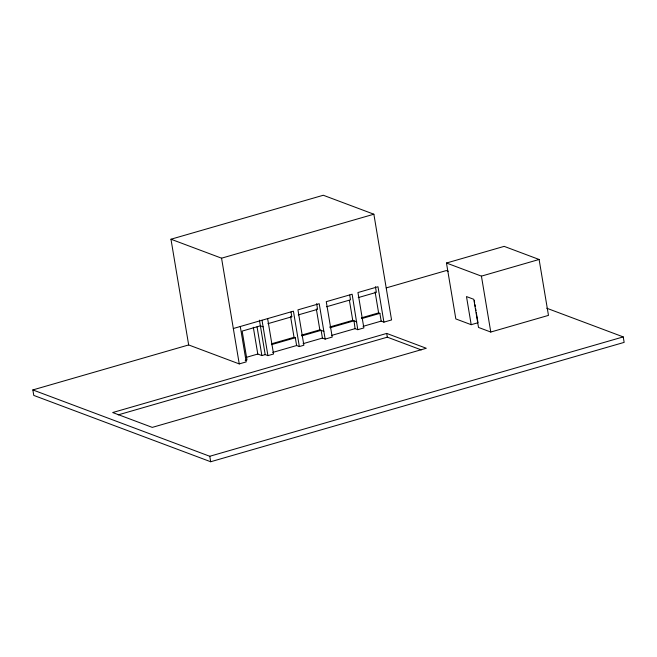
<?xml version="1.0" encoding="UTF-8"?>
<svg xmlns="http://www.w3.org/2000/svg" width="657" height="657" viewBox="0 0 657 657"><rect width="100%" height="100%" fill="white"/><g stroke="black" fill="none" stroke-linecap="round" stroke-linejoin="round"><path stroke-width="0.99" d="M240.281 326.504L246.211 361.9L239.247 363.912L188.666 344.941L170.976 239.222L323.293 195.252L373.866 214.215L391.556 319.934L383.91 322.144L381.175 321.117L363.042 326.357M170.976 239.222L221.557 258.185L373.866 214.215M471.192 324.689L455.827 318.932L446.473 263.022L504.157 246.367L539.11 259.474L548.472 315.385L490.779 332.04L478.51 327.441L473.804 299.321L466.486 296.57L471.192 324.689L478 322.727L476.317 312.683M233.325 328.516L293.424 311.163L299.346 346.559L303.879 345.245L297.95 309.858L319.212 303.715L325.166 339.102L332.212 337.066L326.266 301.678L352.127 294.213L357.794 329.683L363.863 327.925L357.942 292.537L377.989 286.748L383.91 322.144M546.723 308.215L623.23 336.901L624.15 342.379L210.692 461.748L33.77 395.415L32.85 389.93L188.666 344.941M386.259 287.897L446.308 270.561L448.222 271.275M267.916 323.679L291.798 316.781L291.01 312.034M298.262 314.917L317.594 309.332L316.641 303.641M326.554 306.745L350.501 299.83L349.713 295.092M358.229 297.605L376.371 292.365L375.41 286.674M446.473 263.022L481.425 276.129L539.11 259.474M272.072 343.636L294.04 337.296L295.313 337.772L296.611 345.533L299.346 346.559M301.473 335.152L319.836 329.847L323.835 331.35M329.757 326.989L352.743 320.345L356.751 321.848M361.424 317.84L378.613 312.88L379.877 313.356L381.175 321.117M271.431 344.67L295.313 337.772M301.777 335.908L321.109 330.323L322.431 338.076L325.166 339.102M330.069 327.736L354.016 320.821L355.059 328.656L357.794 329.683M361.744 318.596L379.877 313.356M245.702 357.531L257.79 354.041L261.864 355.568L265.198 354.599L267.933 355.626L273.55 354L267.629 318.612M245.225 360.365L246.983 359.864L242.162 331.095L260.386 325.831L263.12 326.858M272.729 352.423L296.611 345.533M303.082 343.668L322.431 338.076M331.448 335.472L355.059 328.656M386.702 333.419L112.675 412.539L152.268 427.387L426.294 348.267L386.702 333.419L387.326 337.172L421.268 349.902M118.227 414.863L387.326 337.172M32.85 389.93L209.772 456.27L623.23 336.901M290.534 316.304L291.798 316.781M481.425 276.129L490.779 332.04M474.297 300.635L474.633 302.639M474.97 304.651L475.307 306.655M475.643 308.667L475.98 310.679M375.098 291.889L378.613 312.88M349.401 300.356L352.743 320.345M316.321 308.856L319.836 329.847M290.698 317.306L294.04 337.296M262.012 320.23L267.933 355.626M259.433 320.156L265.198 354.599M257.043 326.792L261.864 355.568M253.306 327.252L257.79 354.041M221.557 258.185L239.247 363.912M209.772 456.27L210.692 461.748"/></g></svg>
